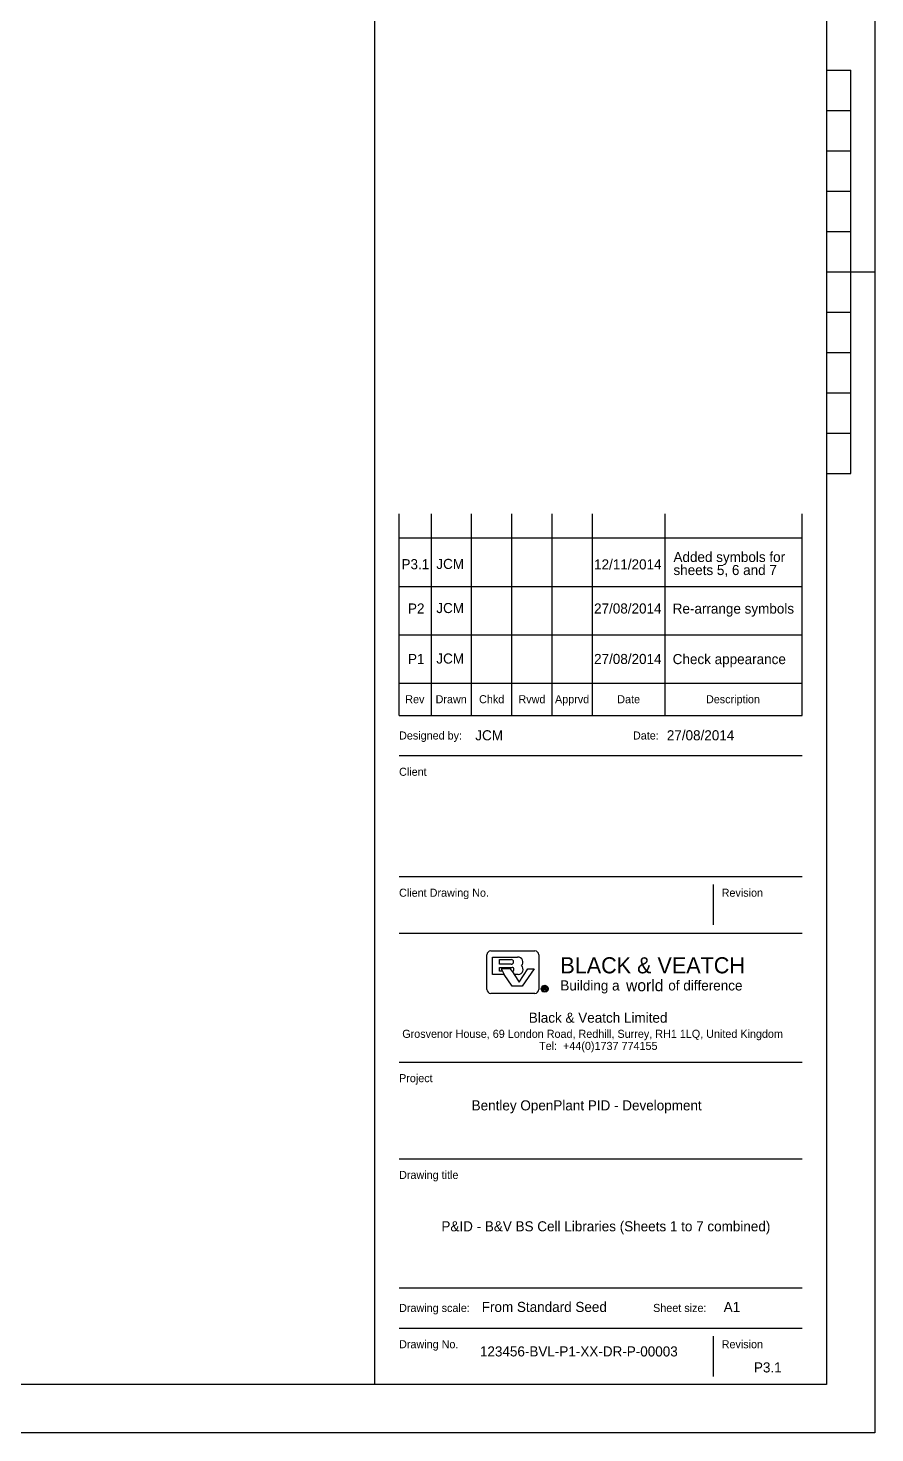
# Model space of a CAD drawing. Extents: x 0 to 0.84, y 0 to 0.594.
# Drawn here: x 0.63 to 0.84, y 0 to 0.3485 of the extents above; entities that cross this region are included whole.
import ezdxf

# ---------------------------------------------------------------- set-up
doc = ezdxf.new("R2010")
doc.units = 0
doc.layers.add('Border', color=7, linetype='Continuous')
doc.layers.add('Default', color=7, linetype='Continuous')

msp = doc.modelspace()

# ---------------------------------------------------------------- linework, layer by layer
at = {"layer": 'Border'}
for p, q in [((0.84, 0.594), (0.84, 0)), ((0.716, 0.01199999999999997), (0.716, 0.582)), ((0.828, 0.582), (0.828, 0.012)), ((0.828, 0.33799999999999997), (0.834, 0.33799999999999997)), ((0.834, 0.238), (0.834, 0.33799999999999997)), ((0.828, 0.32799999999999996), (0.834, 0.32799999999999996)), ((0.828, 0.318), (0.834, 0.318)), ((0.828, 0.308), (0.834, 0.308)), ((0.828, 0.298), (0.834, 0.298)), ((0.828, 0.288), (0.84, 0.288)), ((0.828, 0.27799999999999997), (0.834, 0.27799999999999997)), ((0.828, 0.26799999999999996), (0.834, 0.26799999999999996)), ((0.828, 0.258), (0.834, 0.258)), ((0.828, 0.248), (0.834, 0.248)), ((0.828, 0.238), (0.834, 0.238)), ((0.722, 0.178), (0.722, 0.22799999999999998)), ((0.73, 0.186), (0.73, 0.22799999999999998)), ((0.74, 0.186), (0.74, 0.22799999999999998)), ((0.75, 0.186), (0.75, 0.22799999999999998)), ((0.76, 0.186), (0.76, 0.22799999999999998)), ((0.77, 0.186), (0.77, 0.22799999999999998)), ((0.7879999999999999, 0.186), (0.7879999999999999, 0.22799999999999998)), ((0.822, 0.186), (0.822, 0.22799999999999998)), ((0.722, 0.222), (0.822, 0.222)), ((0.722, 0.21), (0.822, 0.21)), ((0.722, 0.19799999999999998), (0.822, 0.19799999999999998)), ((0.722, 0.186), (0.822, 0.186)), ((0.73, 0.178), (0.73, 0.186)), ((0.74, 0.178), (0.74, 0.186)), ((0.75, 0.178), (0.75, 0.186)), ((0.76, 0.178), (0.76, 0.186)), ((0.77, 0.178), (0.77, 0.186)), ((0.7879999999999999, 0.178), (0.7879999999999999, 0.186)), ((0.822, 0.178), (0.822, 0.186)), ((0.722, 0.178), (0.822, 0.178)), ((0.722, 0.16799999999999998), (0.822, 0.16799999999999998)), ((0.722, 0.13799999999999998), (0.822, 0.13799999999999998)), ((0.7999999999999999, 0.126), (0.7999999999999999, 0.13599999999999998)), ((0.722, 0.124), (0.822, 0.124)), ((0.7437665946074332, 0.11001500419095868), (0.7437665946074332, 0.11859499189747987)), ((0.7447415932104469, 0.11956999050049358), (0.755661577564201, 0.11956999050049358)), ((0.7566365761672146, 0.11859499189747987), (0.7566365761672146, 0.11001500419095868)), ((0.7451315926516524, 0.11371999888241101), (0.7451315926516524, 0.11800999273567157)), ((0.7451315926516524, 0.11800999273567157), (0.7513715837109405, 0.11800999273567157)), ((0.746886590137077, 0.11625499525024677), (0.746886590137077, 0.11742499357386331)), ((0.746886590137077, 0.11742499357386331), (0.7498115859461184, 0.11742499357386331)), ((0.7498115859461184, 0.11625499525024677), (0.746886590137077, 0.11625499525024677)), ((0.746886590137077, 0.11449999776482203), (0.746886590137077, 0.11547499636783579)), ((0.746886590137077, 0.11547499636783579), (0.7500065856667212, 0.11547499636783579)), ((0.7496165862255156, 0.1150849969266303), (0.7472765895782828, 0.1150849969266303)), ((0.7472765895782828, 0.1150849969266303), (0.7476373390613978, 0.11449999776482203)), ((0.7500065856667212, 0.11449999776482203), (0.7496165862255156, 0.1150849969266303)), ((0.751761583152146, 0.11177000167638348), (0.7539065800787762, 0.1150849969266303)), ((0.7554665778435983, 0.1150849969266303), (0.7525415820345569, 0.1107950030733697)), ((0.7539065800787762, 0.1150849969266303), (0.7554665778435983, 0.1150849969266303)), ((0.7481004633978293, 0.11371804888520497), (0.7451315926516524, 0.11371999888241101)), ((0.7470815898576798, 0.11449999776482203), (0.746886590137077, 0.11449999776482203)), ((0.7476373390613978, 0.11449999776482203), (0.7470815898576798, 0.11449999776482203)), ((0.7476373390613978, 0.11449999776482203), (0.7481004633978293, 0.11371804888520497)), ((0.7500065856667212, 0.1107950030733697), (0.7481004633978293, 0.11371804888520497)), ((0.7500065856667212, 0.11449999776482203), (0.7505018849570523, 0.11371999888241101)), ((0.7515665834315433, 0.11371999888241101), (0.7505018849570523, 0.11371999888241101)), ((0.7505018849570523, 0.11371999888241101), (0.751761583152146, 0.11177000167638348)), ((0.755661577564201, 0.10904000558794492), (0.7447415932104469, 0.10904000558794492)), ((0.7525415820345569, 0.1107950030733697), (0.7500065856667212, 0.1107950030733697)), ((0.722, 0.092), (0.822, 0.092)), ((0.722, 0.06799999999999999), (0.822, 0.06799999999999999)), ((0.722, 0.036), (0.822, 0.036)), ((0.722, 0.026), (0.822, 0.026)), ((0.7999999999999999, 0.013999999999999999), (0.7999999999999999, 0.024)), ((0.828, 0.012), (0.012, 0.012)), ((0.84, 0), (0, 0))]:
    msp.add_line(p, q, dxfattribs=at)
for points in [[(0.7572683752619678, 0.11018075395347104), (0.7573834250971234, 0.11060780334159105), (0.7576876246612635, 0.11091005290852533), (0.7581185740437959, 0.11102510274368096), (0.7585495234263279, 0.11091005290852533), (0.7588517729932621, 0.11060780334159105), (0.7589668228284177, 0.11018075395347104), (0.7588517729932621, 0.109751754568145), (0.7585495234263279, 0.10944950500121071), (0.7581185740437959, 0.10933640516326114), (0.7576876246612635, 0.10944950500121071), (0.7573834250971234, 0.109751754568145), (0.7572683752619678, 0.11018075395347104)], [(0.7588361730156138, 0.11018075395347104), (0.7587367231581064, 0.11054150343658614), (0.7584773735297047, 0.11079890306778176), (0.7581185740437959, 0.11089445293087713), (0.7577597745578866, 0.11079890306778176), (0.757498474932279, 0.11054150343658614), (0.7573990250747715, 0.11018075395347104), (0.757498474932279, 0.10981805447314993), (0.7577597745578866, 0.1095626048391603), (0.7581185740437959, 0.10946510497885896), (0.7584773735297047, 0.1095626048391603), (0.7587367231581064, 0.10981805447314993), (0.7588361730156138, 0.11018075395347104)], [(0.7585202734682374, 0.10972250461005457), (0.7583642736917552, 0.10972250461005457), (0.7580873740884992, 0.11014955399817461), (0.7579313743120171, 0.11014955399817461), (0.7579313743120171, 0.10972250461005457), (0.7578007244992132, 0.10972250461005457), (0.7578007244992132, 0.11064875328291766), (0.7582043739208609, 0.11064875328291766), (0.7583642736917552, 0.11062925331085739), (0.7584851735185288, 0.11055515341702833), (0.7585339234486796, 0.11040305363495816), (0.758494923504559, 0.11025680384450609), (0.7583896236554335, 0.11017685395905899), (0.7582414238677756, 0.11014955399817461), (0.7585202734682374, 0.10972250461005457)], [(0.7580873740884992, 0.11028020381097844), (0.758219973898509, 0.11028020381097844), (0.7583467237169011, 0.11030750377186282), (0.7584032736358757, 0.11040500363216421), (0.7583681736861672, 0.11047715352878722), (0.758280423811896, 0.1105103034812897), (0.7581790239571826, 0.11051810347011379), (0.7579313743120171, 0.11051810347011379), (0.7579313743120171, 0.11028020381097844), (0.7580873740884992, 0.11028020381097844)]]:
    msp.add_lwpolyline(points, dxfattribs=at)
for centre, radius, start, end in [((0.7447415932104469, 0.11859499189748027), 0.0009749986030134712, 90, 180), ((0.7556615775642008, 0.1185949918974796), 0.000974998602292487, 0, 90), ((0.7498115859461182, 0.11683999441205506), 0.0005849991613753252, 270, 90), ((0.7500065856667212, 0.11498749706632876), 0.00048749930114601407, 270, 90), ((0.7514740835640775, 0.11676249452309749), 0.0012517020455573304, 314.19079139528054, 94.69711917305833), ((0.7515369095610168, 0.11494510582271954), 0.0012254662591405208, 271.38751574423463, 48.64627129979023), ((0.7447415932104469, 0.11001500419095828), 0.0009749986030134712, 180, 270), ((0.7556615775642008, 0.11001500419095891), 0.0009749986019317433, 270, 0)]:
    msp.add_arc(centre, radius, start, end, dxfattribs=at)

# ---------------------------------------------------------------- texts
for s, height, p in [('Rev', 0.002, (0.7235327743902439, 0.181)), ('Drawn', 0.002, (0.7310594512195121, 0.181)), ('Chkd', 0.002, (0.7418391768292683, 0.181)), ('Rvwd', 0.002, (0.7516067073170731, 0.181)), ('Apprvd', 0.002, (0.7606745426829268, 0.181)), ('Date', 0.002, (0.7761074695121951, 0.181)), ('Description', 0.002, (0.798108993902439, 0.181)), ('Designed by:', 0.002, (0.722, 0.172)), ('Date:', 0.002, (0.7799999999999999, 0.172)), ('Client', 0.002, (0.722, 0.163)), ('Client Drawing No.', 0.002, (0.722, 0.133)), ('Revision', 0.002, (0.8019999999999999, 0.133)), ('BLACK & VEATCH', 0.004, (0.762, 0.11399999999999999)), ('Building a             of difference', 0.0025, (0.762, 0.10975)), ('world', 0.0029, (0.7782921525717276, 0.10957145723187713)), ('Black & Veatch Limited', 0.0025, (0.754170350609756, 0.10175)), ('Grosvenor House, 69 London Road, Redhill, Surrey, RH1 1LQ, United Kingdom', 0.002, (0.7227881097560975, 0.09799999999999999)), ('Tel:  +44(0)1737 774155', 0.002, (0.7567210365853658, 0.095)), ('Project', 0.002, (0.722, 0.087)), ('Drawing title', 0.002, (0.722, 0.063)), ('Drawing scale:', 0.002, (0.722, 0.03)), ('Sheet size:', 0.002, (0.7849999999999999, 0.03)), ('Drawing No.', 0.002, (0.722, 0.020999999999999998)), ('Revision', 0.002, (0.8019999999999999, 0.020999999999999998))]:
    msp.add_text(s, height=height, dxfattribs=at).set_placement(p)
at = {"layer": 'Default'}
for s, p in [('P3.1', (0.7226040331861731, 0.21424427579041316)), ('JCM', (0.7312406336961523, 0.2143108371168357)), ('12/11/2014', (0.7703558556869895, 0.2142008755885632)), ('Added symbols for', (0.7900465249759419, 0.21603373073454576)), ('sheets 5, 6 and 7', (0.7900465249759419, 0.21279821244186284)), ('P2', (0.7242086836753276, 0.20325847851412607)), ('JCM', (0.7312406336961523, 0.20336844004239857)), ('27/08/2014', (0.7703558556869895, 0.20325847851412607)), ('Re-arrange symbols', (0.7898585295728703, 0.20323098813205792)), ('P1', (0.7242086836753276, 0.1907305959149475)), ('JCM', (0.7312406336961523, 0.19084055744322)), ('27/08/2014', (0.7703558556869895, 0.1907305959149475)), ('Check appearance', (0.7898585295728703, 0.1907031055328794)), ('JCM', (0.7409078481901128, 0.17180174971216197)), ('27/08/2014', (0.7884009793854481, 0.17180174971216197)), ('Bentley OpenPlant PID - Development', (0.74, 0.08)), ('P&ID - B&V BS Cell Libraries (Sheets 1 to 7 combined)', (0.7324999999999999, 0.049999999999999996)), ('From Standard Seed', (0.7424999999999999, 0.03)), ('A1', (0.8025, 0.03)), ('123456-BVL-P1-XX-DR-P-00003', (0.7420491210463325, 0.018965706895141984)), ('P3.1', (0.8099999999999999, 0.015))]:
    msp.add_text(s, height=0.0025, dxfattribs=at).set_placement(p)

doc.saveas('drawing.dxf')
